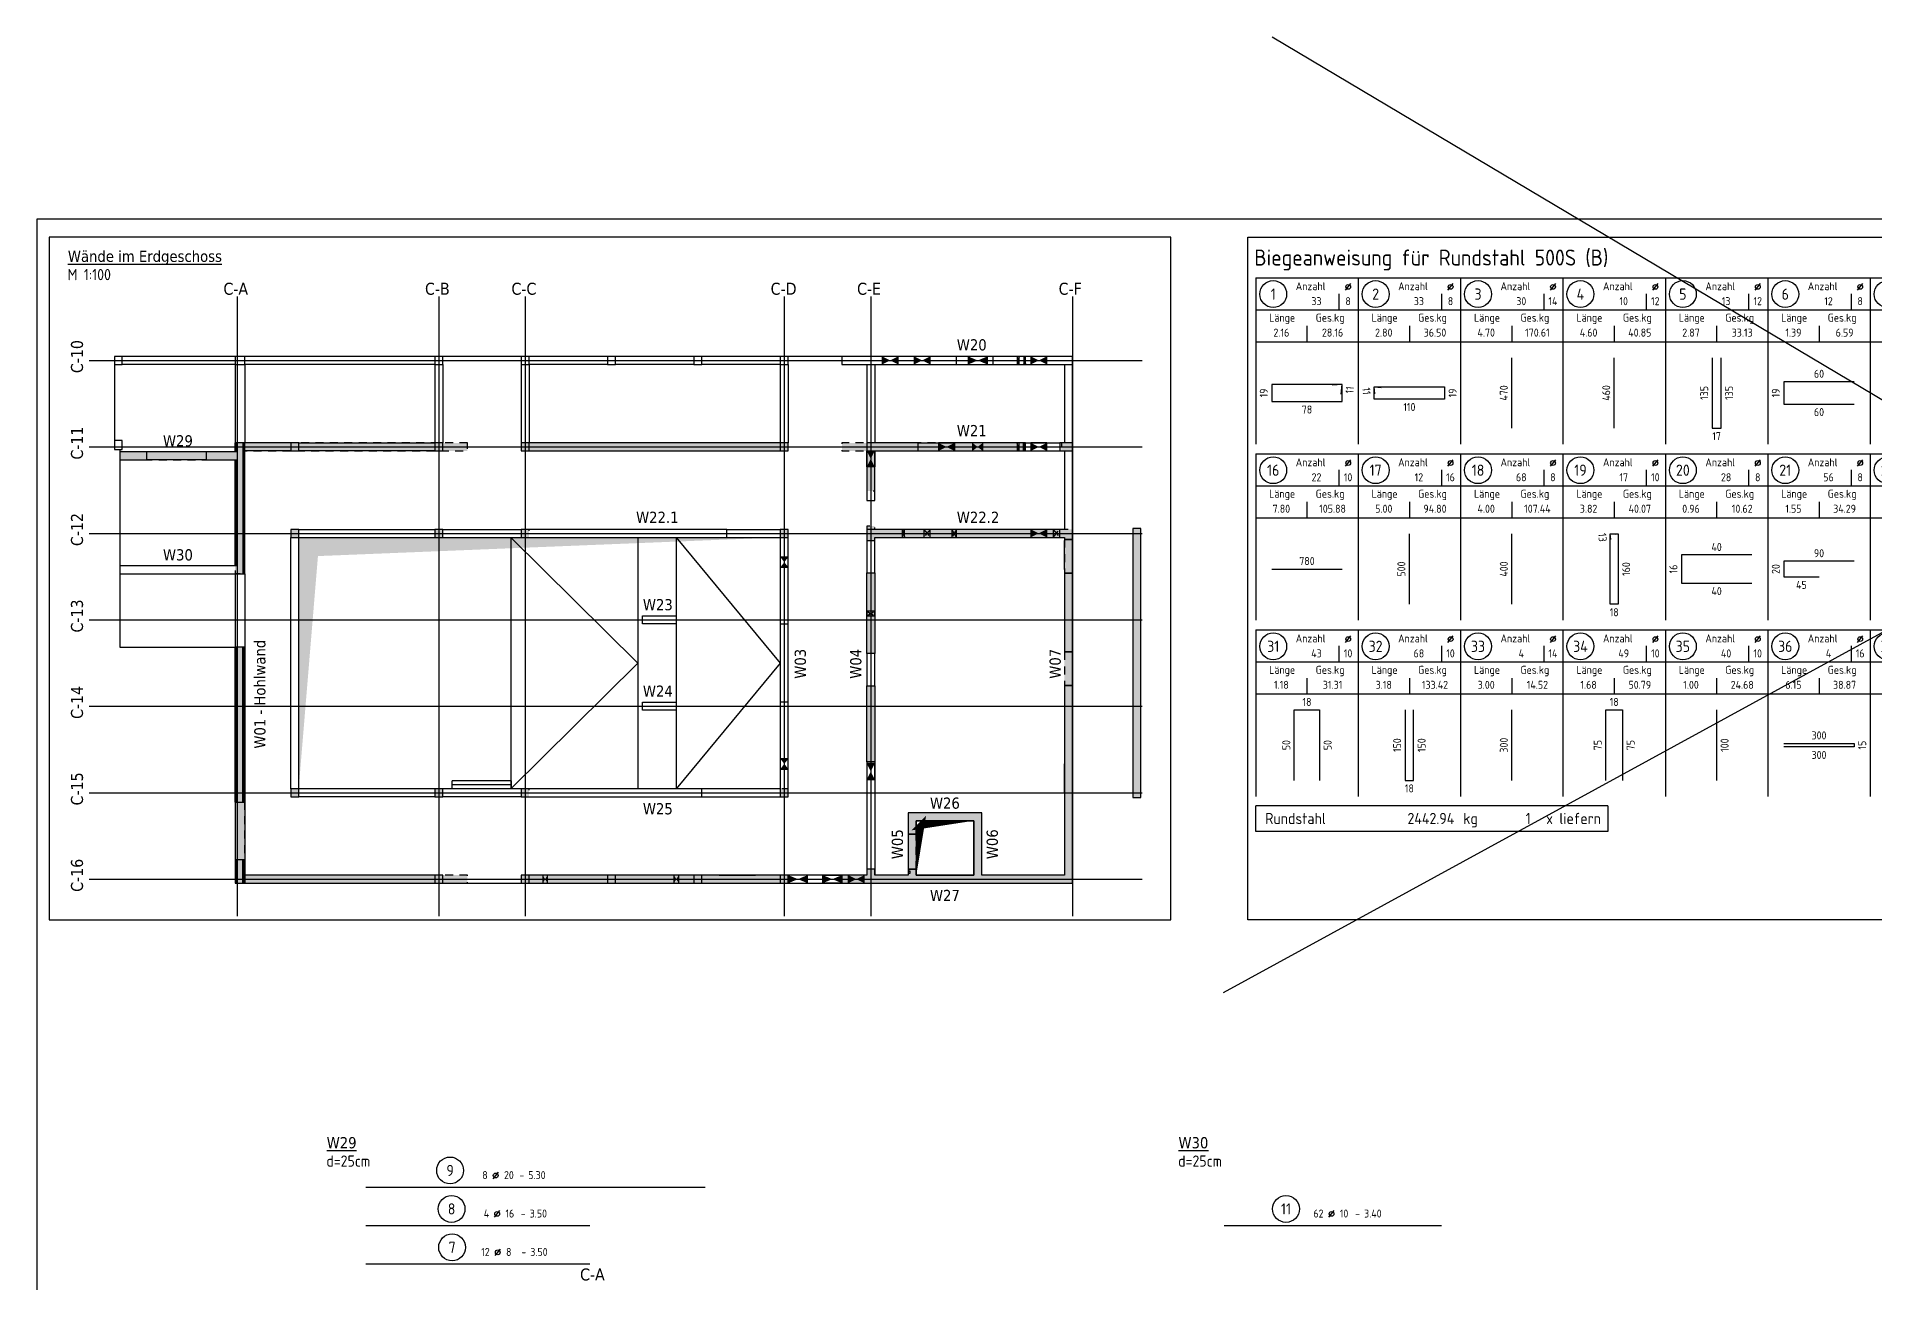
# Model space of a CAD drawing. Extents: x 399 to 532, y -4 to 185.
# Drawn here: x 415.63 to 444.34, y 47.01 to 66.45 of the extents above; entities that cross this region are included whole.
import ezdxf
from ezdxf.enums import TextEntityAlignment as Align

# ---------------------------------------------------------------- set-up
doc = ezdxf.new("R2010")
doc.units = 0
doc.header["$LTSCALE"] = 0.5
doc.header["$MEASUREMENT"] = 0
doc.linetypes.add('AUSGEZOGEN', pattern=[1000.01, 1000, 0.01])
doc.linetypes.add('HIDDEN', pattern=[0.375, 0.25, -0.125])
for name, color, linetype in [('0_H05', 11, 'CONTINUOUS'), ('0_H10', 13, 'CONTINUOUS'), ('ACHSEN', 7, 'CONTINUOUS'), ('BET-ANS', 7, 'CONTINUOUS'), ('BETON', 7, 'CONTINUOUS'), ('Brüstung', 7, 'CONTINUOUS'), ('Decke', 7, 'CONTINUOUS'), ('DRUEBER', 7, 'CONTINUOUS'), ('Fertigteil', 7, 'CONTINUOUS'), ('KB', 9, 'CONTINUOUS'), ('MASSE', 7, 'CONTINUOUS'), ('RND', 7, 'CONTINUOUS'), ('RND_BILD', 7, 'CONTINUOUS'), ('SCHATTEN', 253, 'CONTINUOUS'), ('SCHRAFF', 7, 'CONTINUOUS'), ('Sturz', 7, 'CONTINUOUS'), ('TEXT', 7, 'CONTINUOUS'), ('Treppe', 7, 'CONTINUOUS'), ('UZ', 7, 'CONTINUOUS'), ('WD', 7, 'CONTINUOUS')]:
    doc.layers.add(name, color=color, linetype=linetype)
doc.layers.add('ANSICHTSFENSTER', color=7, linetype='CONTINUOUS', plot=False)
doc.styles.add('HELV', font='tahoma.ttf')
doc.styles.add('TXT', font='isocp.shx')
pattern_1 = [(90, (6.963445, 31.381225), (-0.03125, 0), []), (180, (6.963445, 31.381225), (-3e-18, -0.03125), [])]
pattern_2 = [(90, (6.938445, 31.381225), (-0.03125, 0), []), (180, (6.938445, 31.381225), (-3e-18, -0.03125), [])]

# ---------------------------------------------------------------- blocks, each defined once
blk = doc.blocks.new('RND_AUSZ')
at = {"layer": 'RND', "color": 7, "linetype": 'Continuous'}
blk.add_line((1.341, 0.262), (1.509, 0.466), dxfattribs=at)
at = {"layer": 'RND', "color": 1, "linetype": 'Continuous'}
blk.add_circle((0, 0.52), 0.42, dxfattribs=at)
at = {"layer": 'RND', "color": 7, "linetype": 'Continuous'}
blk.add_circle((1.425, 0.364), 0.075, dxfattribs=at)
at = {"layer": 'RND', "color": 7, "linetype": 'Continuous', "style": 'TXT'}
blk.add_text('-', height=0.25, dxfattribs=at).set_placement((2.163, 0.25))
at = {"layer": 'RND', "color": 1, "linetype": 'Continuous', "style": 'TXT'}
blk.add_attdef('POS', text='', height=0.35, dxfattribs=at).set_placement((0, 0.52), align=Align.MIDDLE)
at = {"layer": 'RND', "color": 7, "linetype": 'Continuous', "style": 'TXT'}
for tag, p in [('WIEOFT', (-0.536, 0.25)), ('STK', (1.174, 0.25))]:
    blk.add_attdef(tag, text='', height=0.25, dxfattribs=at).set_placement(p, align=Align.RIGHT)
for tag, p in [('DS', (1.683, 0.25)), ('LANG', (2.441, 0.25)), ('TEXT', (3.669, 0.25))]:
    blk.add_attdef(tag, p, '', height=0.25, dxfattribs=at)
blk = doc.blocks.new('RND_LIS2')
at = {"layer": 'RND', "color": 3, "linetype": 'Continuous'}
for p, q in [((0, 0), (0, -5.2)), ((0, 0), (3.2, 0)), ((3.2, 0), (3.2, -2)), ((2.6, -0.503), (2.6, -1)), ((0, -1), (3.2, -1)), ((1.6, -1.503), (1.6, -2)), ((0, -2), (3.2, -2))]:
    blk.add_line(p, q, dxfattribs=at)
at = {"layer": 'RND', "color": 7, "linetype": 'Continuous'}
blk.add_line((2.805, -0.39), (2.973, -0.186), dxfattribs=at)
at = {"layer": 'RND', "color": 1, "linetype": 'Continuous'}
blk.add_circle((0.545, -0.513), 0.42, dxfattribs=at)
at = {"layer": 'RND', "color": 7, "linetype": 'Continuous'}
blk.add_circle((2.889, -0.288), 0.075, dxfattribs=at)
at = {"layer": 'RND', "color": 7, "linetype": 'Continuous', "style": 'TXT'}
for s, p in [('Anzahl', (1.249, -0.391)), ('Länge', (0.42, -1.373)), ('Ges.kg', (1.872, -1.373))]:
    blk.add_text(s, height=0.25, dxfattribs=at).set_placement(p)
at = {"layer": 'RND', "color": 1, "linetype": 'Continuous', "style": 'TXT'}
blk.add_attdef('POS1', text='', height=0.35, dxfattribs=at).set_placement((0.545, -0.513), align=Align.MIDDLE)
at = {"layer": 'RND', "color": 7, "linetype": 'Continuous', "style": 'TXT'}
for tag, p in [('STK1', (1.897, -0.859)), ('DS1', (2.885, -0.859)), ('LANG1', (0.8, -1.841)), ('GEW', (2.4, -1.841))]:
    blk.add_attdef(tag, text='', height=0.25, dxfattribs=at).set_placement(p, align=Align.CENTER)
blk = doc.blocks.new('RND_SUM')
at = {"layer": 'RND', "color": 5, "linetype": 'Continuous'}
for p, q in [((0, 0), (0, 0.8)), ((11, 0.8), (0, 0.8)), ((11, 0.8), (11, 0)), ((11, 0), (0, 0))]:
    blk.add_line(p, q, dxfattribs=at)
at = {"layer": 'RND', "color": 1, "linetype": 'Continuous', "style": 'TXT'}
for s, p in [('Rundstahl', (0.292, 0.235)), ('kg', (6.483, 0.235))]:
    blk.add_text(s, height=0.35, dxfattribs=at).set_placement(p)
blk.add_text('x liefern', height=0.35, dxfattribs=at).set_placement((10.784, 0.235), align=Align.RIGHT)
for tag, p in [('RND-S', (6.203, 0.235)), ('RND-Z', (8.59, 0.235))]:
    blk.add_attdef(tag, text='', height=0.35, dxfattribs=at).set_placement(p, align=Align.RIGHT)

msp = doc.modelspace()

# ---------------------------------------------------------------- hatches: boundary and pattern name
at = {"layer": '0_H05', "linetype": 'ByBlock'}
h = msp.add_hatch(color=256, dxfattribs=at)
h.paths.add_polyline_path([(431.809, 58.0772), (431.809, 58.6022), (431.684, 58.6022), (431.684, 58.0772)])
h.paths.add_polyline_path([(431.809, 56.3222), (431.809, 56.8472), (431.684, 56.8472), (431.684, 56.3222)])
h.paths.add_polyline_path([(429.2465, 53.4547), (429.3715, 53.4547), (429.3715, 54.0047), (429.2465, 54.0047)])
at = {"layer": '0_H10', "linetype": 'AUSGEZOGEN'}
h = msp.add_hatch(color=256, dxfattribs=at)
h.paths.add_polyline_path([(427.3715, 60.1122), (423.1965, 60.1122), (423.1965, 59.9872), (427.3715, 59.9872)])
h.paths.add_polyline_path([(431.809, 59.9872), (431.809, 60.1122), (431.639, 60.1122), (431.639, 59.9872)])
h.paths.add_polyline_path([(428.7215, 59.3622), (428.7215, 59.9872), (431.0715, 59.9872), (431.0715, 60.1122), (428.209, 60.1122), (428.209, 59.9872), (428.5965, 59.9872), (428.5965, 59.3622)])
h.paths.add_polyline_path([(431.684, 56.3222), (431.684, 53.3622), (430.3965, 53.3622), (430.3965, 54.3372), (429.2465, 54.3372), (429.2465, 54.0047), (429.3715, 54.0047), (429.3715, 54.2122), (430.2715, 54.2122), (430.2715, 53.3622), (429.3715, 53.3622), (429.3715, 53.4547), (429.2465, 53.4547), (429.2465, 53.3622), (428.7215, 53.3622), (428.7215, 53.4547), (428.5965, 53.4547), (428.5965, 53.3622), (428.209, 53.3622), (428.209, 53.2372), (431.809, 53.2372), (431.809, 56.3222)])
h.paths.add_polyline_path([(431.684, 58.0772), (431.684, 56.8472), (431.809, 56.8472), (431.809, 58.0772)])
h.paths.add_polyline_path([(431.809, 58.6022), (431.809, 58.7622), (428.7215, 58.7622), (428.7215, 58.8122), (428.5965, 58.8122), (428.5965, 58.5872), (428.7215, 58.5872), (428.7215, 58.6372), (431.684, 58.6372), (431.684, 58.6022)])
h.paths.add_polyline_path([(432.7565, 54.5747), (432.8815, 54.5747), (432.8815, 58.7747), (432.7565, 58.7747)])
h.paths.add_polyline_path([(428.7215, 56.8222), (428.5965, 56.8222), (428.5965, 58.0822), (428.7215, 58.0822)])
h.paths.add_polyline_path([(422.359, 60.1122), (418.729, 60.1122), (418.729, 59.9722), (416.929, 59.9722), (416.929, 59.8472), (418.729, 59.8472), (418.729, 58.0716), (418.879, 58.0716), (418.879, 59.9872), (422.359, 59.9872)])
h.paths.add_polyline_path([(422.359, 53.3622), (418.879, 53.3622), (418.879, 56.9247), (418.729, 56.9247), (418.729, 53.2372), (422.359, 53.2372)])
h.paths.add_polyline_path([(428.7215, 55.1297), (428.5965, 55.1297), (428.5965, 56.3172), (428.7215, 56.3172)], flags=17)
h.paths.add_polyline_path([(427.3715, 53.3622), (423.1965, 53.3622), (423.1965, 53.2372), (427.3715, 53.2372)])
h.paths.add_polyline_path([(419.5965, 58.6372), (419.7215, 58.6372), (419.7215, 58.7622), (419.5965, 58.7622)], flags=17)
h.paths.add_polyline_path([(421.8465, 58.6372), (421.9715, 58.6372), (421.9715, 58.7622), (421.8465, 58.7622)], flags=17)
h.paths.add_polyline_path([(427.2465, 58.6372), (427.3715, 58.6372), (427.3715, 58.7622), (427.2465, 58.7622)])
h.paths.add_polyline_path([(423.1965, 58.6372), (423.3215, 58.6372), (423.3215, 58.7622), (423.1965, 58.7622)])
h.paths.add_polyline_path([(419.5965, 54.5872), (419.7215, 54.5872), (419.7215, 54.7122), (419.5965, 54.7122)], flags=17)
h.paths.add_polyline_path([(421.8465, 54.5872), (421.9715, 54.5872), (421.9715, 54.7122), (421.8465, 54.7122)], flags=17)
h.paths.add_polyline_path([(427.2465, 54.5872), (427.3715, 54.5872), (427.3715, 54.7122), (427.2465, 54.7122)])
h.paths.add_polyline_path([(423.1965, 54.5872), (423.3215, 54.5872), (423.3215, 54.7122), (423.1965, 54.7122)])
at = {"layer": 'SCHRAFF', "linetype": 'AUSGEZOGEN'}
h = msp.add_hatch(dxfattribs=at)
h.set_pattern_fill('ANSI37', color=9, scale=0.25, angle=45, style=0, double=1)
h.set_pattern_definition([(90, (6.938445, 33.158725), (-0.03125, 0), []), (180, (6.938445, 33.158725), (-3e-18, -0.03125), [])])
h.paths.add_polyline_path([(418.759, 59.9722), (418.729, 59.9722), (418.729, 60.1122), (418.759, 60.1122)])
h = msp.add_hatch(dxfattribs=at)
h.set_pattern_fill('ANSI37', color=9, scale=0.25, angle=45, style=0, double=1)
h.set_pattern_definition(pattern_1)
h.paths.add_polyline_path([(418.849, 58.0697), (418.879, 58.0697), (418.879, 60.1122), (418.849, 60.1122)])
h = msp.add_hatch(dxfattribs=at)
h.set_pattern_fill('ANSI37', color=9, scale=0.25, angle=45, style=0, double=1)
h.set_pattern_definition(pattern_2)
h.paths.add_polyline_path([(418.759, 58.1947), (418.729, 58.1947), (418.729, 59.8472), (418.759, 59.8472)])
h = msp.add_hatch(dxfattribs=at)
h.set_pattern_fill('ANSI37', color=9, scale=0.25, angle=45, style=0, double=1)
h.set_pattern_definition([(90, (6.843445, 32.518725), (-0.03125, 0), []), (180, (6.843445, 32.518725), (-3e-18, -0.03125), [])])
h.paths.add_polyline_path([(418.729, 56.9247), (418.759, 56.9247), (418.759, 54.4997), (418.729, 54.4997)])
h = msp.add_hatch(dxfattribs=at)
h.set_pattern_fill('ANSI37', color=9, scale=0.25, angle=45, style=0, double=1)
h.set_pattern_definition([(90, (6.963445, 32.518725), (-0.03125, 0), []), (180, (6.963445, 32.518725), (-3e-18, -0.03125), [])])
h.paths.add_polyline_path([(418.849, 56.9247), (418.879, 56.9247), (418.879, 54.4997), (418.849, 54.4997)])
h = msp.add_hatch(dxfattribs=at)
h.set_pattern_fill('ANSI37', color=9, scale=0.25, angle=45, style=0, double=1)
h.set_pattern_definition(pattern_2)
h.paths.add_polyline_path([(418.759, 53.5997), (418.729, 53.5997), (418.729, 53.2372), (418.759, 53.2372)])
h = msp.add_hatch(dxfattribs=at)
h.set_pattern_fill('ANSI37', color=9, scale=0.25, angle=45, style=0, double=1)
h.set_pattern_definition(pattern_1)
h.paths.add_polyline_path([(418.849, 53.5997), (418.879, 53.5997), (418.879, 53.2372), (418.849, 53.2372)])

# ---------------------------------------------------------------- linework, layer by layer
at = {"layer": 'ACHSEN', "color": 140, "linetype": 'AUSGEZOGEN'}
for p, q in [((418.759, 62.397), (418.759, 52.7229)), ((421.909, 62.397), (421.909, 52.7229)), ((423.259, 62.397), (423.259, 52.7229)), ((427.309, 62.397), (427.309, 52.7229)), ((428.659, 62.397), (428.659, 52.7229)), ((431.809, 62.397), (431.809, 52.7229)), ((416.4473, 61.3997), (432.9016, 61.3997)), ((416.4473, 60.0497), (432.9016, 60.0497)), ((416.4473, 58.6997), (432.9016, 58.6997)), ((416.4473, 57.3497), (432.9016, 57.3497)), ((416.4473, 55.9997), (432.9016, 55.9997)), ((416.4473, 54.6497), (432.9016, 54.6497)), ((416.4473, 53.2997), (432.9016, 53.2997))]:
    msp.add_line(p, q, dxfattribs=at)
at = {"layer": 'ANSICHTSFENSTER', "color": 2, "linetype": 'AUSGEZOGEN'}
msp.add_lwpolyline([(415.629, 22.0535), (484.7996, 22.0535), (484.7996, 63.6035), (415.629, 63.6035)], close=True, dxfattribs=at)
at = {"layer": 'BET-ANS'}
for p, q in [((423.0365, 58.6372), (423.0365, 54.7122)), ((425.0189, 58.6372), (425.0189, 54.7122)), ((425.6189, 58.6372), (425.6189, 54.7122))]:
    msp.add_line(p, q, dxfattribs=at)
at = {"layer": 'BETON', "color": 7, "linetype": 'AUSGEZOGEN'}
for p, q in [((418.729, 61.3372), (416.964, 61.3372)), ((422.1215, 54.7122), (422.1215, 54.8372)), ((423.0465, 54.7122), (423.0465, 54.8372))]:
    msp.add_line(p, q, dxfattribs=at)
at = {"layer": 'BETON', "color": 6, "linetype": 'ByBlock', "flags": 128}
for points in [[(416.844, 61.3372), (416.964, 61.3372), (416.964, 61.4622), (416.844, 61.4622)], [(418.729, 61.3372), (418.879, 61.3372), (418.879, 61.4622), (418.729, 61.4622)], [(421.8465, 61.3372), (421.9715, 61.3372), (421.9715, 61.4622), (421.8465, 61.4622)], [(423.1965, 61.3372), (423.3215, 61.3372), (423.3215, 61.4622), (423.1965, 61.4622)], [(424.5465, 61.3372), (424.6715, 61.3372), (424.6715, 61.4622), (424.5465, 61.4622)], [(425.8965, 61.3372), (426.0215, 61.3372), (426.0215, 61.4622), (425.8965, 61.4622)], [(427.2465, 61.3372), (427.3715, 61.3372), (427.3715, 61.4622), (427.2465, 61.4622)], [(428.209, 61.3372), (430.0015, 61.3372), (430.0015, 61.4622), (428.209, 61.4622)], [(430.569, 61.3372), (431.809, 61.3372), (431.809, 61.4622), (430.569, 61.4622)], [(416.844, 60.0072), (416.964, 60.0072), (416.964, 60.1522), (416.844, 60.1522)], [(416.929, 58.0697), (418.879, 58.0697), (418.879, 60.1122), (418.729, 60.1122), (418.729, 59.9722), (418.274, 59.9722), (418.274, 59.8472), (418.729, 59.8472), (418.729, 58.1947), (416.929, 58.1947)], [(419.5965, 59.9872), (419.7215, 59.9872), (419.7215, 60.1122), (419.5965, 60.1122)], [(421.8465, 59.9872), (421.9715, 59.9872), (421.9715, 60.1122), (421.8465, 60.1122)], [(423.1965, 59.9872), (423.3215, 59.9872), (423.3215, 60.1122), (423.1965, 60.1122)], [(427.2465, 59.9872), (427.3715, 59.9872), (427.3715, 60.1122), (427.2465, 60.1122)], [(428.7215, 59.2122), (428.7215, 59.9872), (429.4015, 59.9872), (429.4015, 60.1122), (428.5965, 60.1122), (428.5965, 59.2122)], [(431.809, 58.6022), (431.809, 60.1122), (431.614, 60.1122), (431.614, 59.9872), (431.684, 59.9872), (431.684, 58.7622), (428.5965, 58.7622), (428.5965, 58.5872), (428.7215, 58.5872), (428.7215, 58.6372), (431.684, 58.6372), (431.684, 58.6022)], [(431.0465, 60.1122), (429.969, 60.1122), (429.969, 59.9872), (431.0465, 59.9872)], [(416.929, 59.8472), (417.3465, 59.8472), (417.3465, 59.9722), (416.929, 59.9722)], [(419.5965, 58.6372), (419.7215, 58.6372), (419.7215, 58.7622), (419.5965, 58.7622)], [(421.8465, 58.6372), (421.9715, 58.6372), (421.9715, 58.7622), (421.8465, 58.7622)], [(423.1965, 58.6372), (426.409, 58.6372), (426.409, 58.7622), (423.1965, 58.7622)], [(427.2465, 57.2872), (427.3715, 57.2872), (427.3715, 58.7622), (427.2465, 58.7622)], [(432.7565, 54.5747), (432.8815, 54.5747), (432.8815, 58.7747), (432.7565, 58.7747)], [(431.809, 56.8472), (431.809, 58.0772), (431.684, 58.0772), (431.684, 56.8472)], [(425.0939, 57.4122), (425.619, 57.4122), (425.619, 57.2872), (425.0939, 57.2872)], [(418.729, 54.4997), (418.879, 54.4997), (418.879, 56.9247), (418.729, 56.9247)], [(431.684, 56.3222), (431.684, 53.3622), (430.3965, 53.3622), (430.3965, 54.3372), (429.2465, 54.3372), (429.2465, 54.0047), (429.3715, 54.0047), (429.3715, 54.2122), (430.2715, 54.2122), (430.2715, 53.3622), (429.3715, 53.3622), (429.3715, 53.4547), (429.2465, 53.4547), (429.2465, 53.3622), (428.7215, 53.3622), (428.7215, 53.4547), (428.5965, 53.4547), (428.5965, 53.3622), (428.209, 53.3622), (428.209, 53.2372), (431.809, 53.2372), (431.809, 56.3222)], [(425.0939, 56.0622), (425.619, 56.0622), (425.619, 55.9372), (425.0939, 55.9372)], [(427.2465, 54.5872), (427.3715, 54.5872), (427.3715, 56.0622), (427.2465, 56.0622)], [(419.5965, 54.5872), (419.7215, 54.5872), (419.7215, 54.7122), (419.5965, 54.7122)], [(421.8465, 54.5872), (421.9715, 54.5872), (421.9715, 54.7122), (421.8465, 54.7122)], [(423.1965, 54.5872), (426.0215, 54.5872), (426.0215, 54.7122), (423.1965, 54.7122)], [(418.729, 53.2372), (418.879, 53.2372), (418.879, 53.5997), (418.729, 53.5997)], [(421.8465, 53.2372), (421.9715, 53.2372), (421.9715, 53.3622), (421.8465, 53.3622)], [(423.1965, 53.2372), (423.3215, 53.2372), (423.3215, 53.3622), (423.1965, 53.3622)], [(424.5465, 53.2372), (424.6715, 53.2372), (424.6715, 53.3622), (424.5465, 53.3622)], [(425.8965, 53.2372), (426.0215, 53.2372), (426.0215, 53.3622), (425.8965, 53.3622)], [(427.2465, 53.2372), (427.3715, 53.2372), (427.3715, 53.3622), (427.2465, 53.3622)]]:
    msp.add_lwpolyline(points, close=True, dxfattribs=at)
at = {"layer": 'BETON', "color": 6, "linetype": 'ByBlock'}
for points in [[(428.7215, 56.8222), (428.5965, 56.8222), (428.5965, 58.0822), (428.7215, 58.0822)], [(428.7215, 55.1297), (428.5965, 55.1297), (428.5965, 56.3172), (428.7215, 56.3172)]]:
    msp.add_lwpolyline(points, close=True, dxfattribs=at)
at = {"layer": 'Brüstung', "color": 9, "linetype": 'HIDDEN'}
for points in [[(431.809, 58.0772), (431.809, 58.6022), (431.684, 58.6022), (431.684, 58.0772)], [(431.809, 56.3222), (431.809, 56.8472), (431.684, 56.8472), (431.684, 56.3222)], [(429.2465, 53.4547), (429.3715, 53.4547), (429.3715, 54.0047), (429.2465, 54.0047)]]:
    msp.add_lwpolyline(points, close=True, dxfattribs=at)
at = {"layer": 'Decke', "linetype": 'Continuous'}
msp.add_lwpolyline([(418.729, 53.2372), (431.809, 53.2372), (431.809, 61.4622), (418.729, 61.4622), (416.844, 61.4622), (416.844, 60.0072), (416.929, 60.0072), (416.929, 56.9247), (418.729, 56.9247), (418.729, 53.5997)], close=True, dxfattribs=at)
at = {"layer": 'Decke', "color": 7, "linetype": 'AUSGEZOGEN'}
for points in [[(419.7215, 58.6372), (427.2465, 58.6372), (427.2465, 54.7122), (419.7215, 54.7122)], [(429.3715, 53.3622), (430.2715, 53.3622), (430.2715, 54.2122), (429.3715, 54.2122)]]:
    msp.add_lwpolyline(points, close=True, dxfattribs=at)
at = {"layer": 'DRUEBER', "color": 7, "linetype": 'HIDDEN', "flags": 128}
for points in [[(422.359, 60.1122), (418.729, 60.1122), (418.729, 59.9722), (416.929, 59.9722), (416.929, 59.8472), (418.729, 59.8472), (418.729, 58.0716), (418.879, 58.0716), (418.879, 59.9872), (422.359, 59.9872)], [(427.3715, 60.1122), (423.1965, 60.1122), (423.1965, 59.9872), (427.3715, 59.9872)], [(428.7215, 59.3622), (428.7215, 59.9872), (431.0715, 59.9872), (431.0715, 60.1122), (428.209, 60.1122), (428.209, 59.9872), (428.5965, 59.9872), (428.5965, 59.3622)], [(431.809, 59.9872), (431.809, 60.1122), (431.639, 60.1122), (431.639, 59.9872)], [(419.5965, 58.6372), (419.7215, 58.6372), (419.7215, 58.7622), (419.5965, 58.7622)], [(421.8465, 58.6372), (421.9715, 58.6372), (421.9715, 58.7622), (421.8465, 58.7622)], [(423.1965, 58.6372), (423.3215, 58.6372), (423.3215, 58.7622), (423.1965, 58.7622)], [(427.2465, 58.6372), (427.3715, 58.6372), (427.3715, 58.7622), (427.2465, 58.7622)], [(431.809, 58.6022), (431.809, 58.7622), (428.7215, 58.7622), (428.7215, 58.8122), (428.5965, 58.8122), (428.5965, 58.5872), (428.7215, 58.5872), (428.7215, 58.6372), (431.684, 58.6372), (431.684, 58.6022)], [(432.7565, 54.5747), (432.8815, 54.5747), (432.8815, 58.7747), (432.7565, 58.7747)], [(431.684, 58.0772), (431.684, 56.8472), (431.809, 56.8472), (431.809, 58.0772)], [(422.359, 53.3622), (418.879, 53.3622), (418.879, 56.9247), (418.729, 56.9247), (418.729, 53.2372), (422.359, 53.2372)], [(431.684, 56.3222), (431.684, 53.3622), (430.3965, 53.3622), (430.3965, 54.3372), (429.2465, 54.3372), (429.2465, 54.0047), (429.3715, 54.0047), (429.3715, 54.2122), (430.2715, 54.2122), (430.2715, 53.3622), (429.3715, 53.3622), (429.3715, 53.4547), (429.2465, 53.4547), (429.2465, 53.3622), (428.7215, 53.3622), (428.7215, 53.4547), (428.5965, 53.4547), (428.5965, 53.3622), (428.209, 53.3622), (428.209, 53.2372), (431.809, 53.2372), (431.809, 56.3222)], [(419.5965, 54.5872), (419.7215, 54.5872), (419.7215, 54.7122), (419.5965, 54.7122)], [(421.8465, 54.5872), (421.9715, 54.5872), (421.9715, 54.7122), (421.8465, 54.7122)], [(423.1965, 54.5872), (423.3215, 54.5872), (423.3215, 54.7122), (423.1965, 54.7122)], [(427.2465, 54.5872), (427.3715, 54.5872), (427.3715, 54.7122), (427.2465, 54.7122)], [(427.3715, 53.3622), (423.1965, 53.3622), (423.1965, 53.2372), (427.3715, 53.2372)]]:
    msp.add_lwpolyline(points, close=True, dxfattribs=at)
at = {"layer": 'DRUEBER', "color": 7, "linetype": 'HIDDEN'}
for points in [[(428.7215, 56.8222), (428.5965, 56.8222), (428.5965, 58.0822), (428.7215, 58.0822)], [(428.7215, 55.1297), (428.5965, 55.1297), (428.5965, 56.3172), (428.7215, 56.3172)]]:
    msp.add_lwpolyline(points, close=True, dxfattribs=at)
at = {"layer": 'Fertigteil', "color": 7, "linetype": 'AUSGEZOGEN'}
for points in [[(418.759, 59.9722), (418.729, 59.9722), (418.729, 60.1122), (418.759, 60.1122)], [(418.849, 58.0697), (418.879, 58.0697), (418.879, 60.1122), (418.849, 60.1122)], [(418.759, 58.1947), (418.729, 58.1947), (418.729, 59.8472), (418.759, 59.8472)], [(418.729, 56.9247), (418.759, 56.9247), (418.759, 54.4997), (418.729, 54.4997)], [(418.849, 56.9247), (418.879, 56.9247), (418.879, 54.4997), (418.849, 54.4997)], [(418.759, 53.5997), (418.729, 53.5997), (418.729, 53.2372), (418.759, 53.2372)], [(418.849, 53.5997), (418.879, 53.5997), (418.879, 53.2372), (418.849, 53.2372)]]:
    msp.add_lwpolyline(points, close=True, dxfattribs=at)
at = {"layer": 'KB', "color": 9, "linetype": 'HIDDEN'}
for p, q in [((430.9789, 61.3372), (430.9489, 61.4622)), ((430.9789, 61.4622), (430.9489, 61.3372)), ((431.049, 61.3372), (431.079, 61.4622)), ((431.049, 61.4622), (431.079, 61.3372)), ((430.9764, 59.9872), (430.9464, 60.1122)), ((430.9764, 60.1122), (430.9464, 59.9872)), ((431.0465, 59.9872), (431.0765, 60.1122)), ((431.0465, 60.1122), (431.0765, 59.9872)), ((429.1487, 58.6372), (429.1887, 58.7622)), ((429.1487, 58.7622), (429.1887, 58.6372)), ((429.5862, 58.7622), (429.4862, 58.6372)), ((429.4862, 58.7622), (429.5862, 58.6372)), ((429.9989, 58.6372), (429.9239, 58.7622)), ((429.9989, 58.7622), (429.9239, 58.6372)), ((431.5115, 58.6372), (431.6115, 58.7622)), ((431.5115, 58.7622), (431.6115, 58.6372)), ((428.5965, 57.4111), (428.7215, 57.4861)), ((428.5965, 57.4861), (428.7215, 57.4111))]:
    msp.add_line(p, q, dxfattribs=at)
for points in [[(430.9489, 61.3372), (430.9789, 61.3372), (430.9789, 61.4622), (430.9489, 61.4622)], [(431.049, 61.3372), (431.079, 61.3372), (431.079, 61.4622), (431.049, 61.4622)], [(430.9464, 59.9872), (430.9764, 59.9872), (430.9764, 60.1122), (430.9464, 60.1122)], [(431.0465, 59.9872), (431.0765, 59.9872), (431.0765, 60.1122), (431.0465, 60.1122)], [(429.1487, 58.6372), (429.1887, 58.6372), (429.1887, 58.7622), (429.1487, 58.7622)], [(429.4862, 58.6372), (429.5862, 58.6372), (429.5862, 58.7622), (429.4862, 58.7622)], [(429.9239, 58.6372), (429.9989, 58.6372), (429.9989, 58.7622), (429.9239, 58.7622)], [(431.5115, 58.6372), (431.6115, 58.6372), (431.6115, 58.7622), (431.5115, 58.7622)], [(428.5965, 57.4111), (428.7215, 57.4111), (428.7215, 57.4861), (428.5965, 57.4861)]]:
    msp.add_lwpolyline(points, close=True, dxfattribs=at)
at = {"layer": 'MASSE', "color": 7, "linetype": 'AUSGEZOGEN'}
msp.add_lwpolyline([(415.8233, 52.6625), (433.3455, 52.6625), (433.3455, 63.3254), (415.8233, 63.3254)], close=True, dxfattribs=at)
at = {"layer": 'RND', "color": 1, "linetype": 'AUSGEZOGEN'}
for p, q in [((434.9313, 66.4542), (459.927, 51.5897)), ((434.1685, 51.5311), (458.0494, 64.5778))]:
    msp.add_line(p, q, dxfattribs=at)
for points in [[(420.7711, 48.4904), (426.0711, 48.4904)], [(420.7711, 47.8904), (424.2711, 47.8904)], [(434.1792, 47.8904), (437.5792, 47.8904)], [(420.7711, 47.2904), (424.2711, 47.2904)]]:
    msp.add_lwpolyline(points, dxfattribs=at)
at = {"layer": 'RND_BILD', "color": 7, "linetype": 'AUSGEZOGEN'}
msp.add_lwpolyline([(458.7651, 52.6625), (434.5528, 52.6625), (434.5528, 63.3254), (458.7651, 63.3254)], close=True, dxfattribs=at)
at = {"layer": 'RND_BILD', "color": 1, "linetype": 'AUSGEZOGEN'}
for points in [[(438.6749, 60.3423), (438.6749, 61.4423)], [(440.2749, 60.3423), (440.2749, 61.4423)], [(441.8057, 61.4423), (441.8057, 60.3423), (441.9442, 60.3423), (441.9442, 61.4423)], [(436.0114, 60.8718), (436.0249, 61.0263), (434.9249, 61.0263), (434.9249, 60.7584), (436.0249, 60.7584), (436.0249, 61.0263), (435.8704, 61.0128)], [(436.5345, 60.8778), (436.5249, 60.9873), (437.6249, 60.9873), (437.6249, 60.7973), (436.5249, 60.7973), (436.5249, 60.9873), (436.6345, 60.9778)], [(444.0249, 61.0665), (442.9249, 61.0665), (442.9249, 60.7182), (444.0249, 60.7182)], [(437.0749, 57.5923), (437.0749, 58.6923)], [(438.6749, 57.5923), (438.6749, 58.6923)], [(440.2209, 58.6033), (440.2131, 58.6923), (440.3368, 58.6923), (440.3368, 57.5923), (440.2131, 57.5923), (440.2131, 58.6923), (440.3021, 58.6846)], [(442.4249, 58.3623), (441.3249, 58.3623), (441.3249, 57.9223), (442.4249, 57.9223)], [(434.9249, 58.1423), (436.0249, 58.1423)], [(444.0249, 58.2646), (442.9249, 58.2646), (442.9249, 58.0201), (443.4749, 58.0201)], [(435.2769, 54.8423), (435.2769, 55.9423), (435.6729, 55.9423), (435.6729, 54.8423)], [(437.0089, 55.9423), (437.0089, 54.8423), (437.1409, 54.8423), (437.1409, 55.9423)], [(438.6749, 54.8423), (438.6749, 55.9423)], [(440.1429, 54.8423), (440.1429, 55.9423), (440.4069, 55.9423), (440.4069, 54.8423)], [(441.8749, 55.9423), (441.8749, 54.8423)], [(442.9249, 55.4198), (444.0249, 55.4198), (444.0249, 55.3648), (442.9249, 55.3648)]]:
    msp.add_lwpolyline(points, dxfattribs=at)
at = {"layer": 'SCHATTEN', "color": 15, "linetype": 'AUSGEZOGEN'}
msp.add_lwpolyline([(429.3715, 53.3622, 0, 0.1386, 0), (429.4405, 54.2066, 0, 0, 0), (429.3767, 54.1437, 0.1375, 0, 0), (430.2715, 54.2122, 0, 0, 0)], format="xyseb", dxfattribs=at)
msp.add_solid([(419.7215, 54.7125), (419.7215, 58.6372), (420.0225, 58.3448), (427.2465, 58.6372)], dxfattribs=at)
at = {"layer": 'Sturz', "linetype": 'Continuous'}
for p, q in [((430.0015, 61.3372), (430.569, 61.3372)), ((429.404, 60.1122), (429.9715, 60.1122)), ((431.0465, 60.1122), (431.614, 60.1122)), ((418.274, 59.9722), (417.3465, 59.9722)), ((418.274, 59.8472), (417.3465, 59.8472)), ((429.404, 59.9872), (429.9715, 59.9872)), ((431.0465, 59.9872), (431.614, 59.9872)), ((426.409, 58.7622), (427.2465, 58.7622)), ((428.5965, 58.5872), (428.5965, 58.0822)), ((428.7215, 58.0822), (428.7215, 58.5872)), ((431.684, 58.1372), (431.684, 58.5872)), ((418.729, 58.0697), (418.729, 56.9247)), ((418.879, 58.0697), (418.879, 56.9247)), ((428.5965, 56.8222), (428.5965, 56.3172)), ((428.7215, 56.3172), (428.7215, 56.8222)), ((431.684, 54.6497), (431.684, 55.0997)), ((425.959, 54.5872), (427.2465, 54.5872)), ((418.879, 54.4997), (418.879, 53.3622)), ((429.2465, 54.0047), (429.2465, 53.4547))]:
    msp.add_line(p, q, dxfattribs=at)
at = {"layer": 'Treppe', "color": 9, "linetype": 'AUSGEZOGEN'}
for p, q in [((423.0365, 58.6372), (425.0184, 56.6747)), ((425.6176, 58.6374), (427.2465, 56.6747)), ((425.0184, 56.6747), (423.0365, 54.7122)), ((427.2465, 56.6747), (425.6176, 54.7124))]:
    msp.add_line(p, q, dxfattribs=at)
at = {"layer": 'UZ', "color": 7, "linetype": 'AUSGEZOGEN'}
for p, q in [((418.729, 61.3372), (418.729, 60.1122)), ((421.8465, 61.3372), (418.879, 61.3372)), ((418.879, 61.3372), (418.879, 60.1122)), ((421.8465, 61.3372), (421.8465, 60.1122)), ((421.9715, 61.3372), (421.9715, 60.1122)), ((423.1965, 61.3372), (423.1965, 60.1122)), ((424.5465, 61.3372), (423.3215, 61.3372)), ((423.3215, 61.3372), (423.3215, 60.1122)), ((425.8965, 61.3372), (424.6715, 61.3372)), ((427.2465, 61.3372), (426.0215, 61.3372)), ((427.2465, 61.3372), (427.2465, 60.1122)), ((427.3715, 61.3372), (427.3715, 60.1122)), ((428.5965, 61.3372), (428.5965, 60.1122)), ((428.7215, 61.3372), (428.7215, 60.1122)), ((431.684, 61.3372), (431.684, 60.1122)), ((419.5965, 60.1122), (418.879, 60.1122)), ((419.7215, 60.1122), (421.8465, 60.1122)), ((427.2465, 60.1122), (423.3215, 60.1122)), ((419.5965, 59.9872), (418.879, 59.9872)), ((421.8465, 59.9872), (419.7215, 59.9872)), ((423.3215, 59.9872), (427.2465, 59.9872)), ((419.5965, 54.7122), (419.5965, 58.6372)), ((419.7215, 58.7622), (421.8465, 58.7622)), ((421.9715, 58.7622), (423.1965, 58.7622)), ((427.3715, 56.0622), (427.3715, 57.2872)), ((428.5965, 55.1297), (428.5965, 53.3622)), ((428.7215, 55.1297), (428.7215, 53.3622)), ((423.0465, 54.8372), (422.1215, 54.8372)), ((421.8465, 54.5872), (419.7215, 54.5872)), ((423.1965, 54.5872), (421.9715, 54.5872)), ((423.0465, 54.7747), (422.1215, 54.7747)), ((421.8465, 53.3622), (418.879, 53.3622)), ((424.5465, 53.3622), (423.3215, 53.3622)), ((425.8965, 53.3622), (424.6715, 53.3622)), ((427.2465, 53.3622), (426.0215, 53.3622)), ((426.2915, 53.3622), (426.859, 53.3622)), ((428.209, 53.3622), (427.3715, 53.3622))]:
    msp.add_line(p, q, dxfattribs=at)
at = {"layer": 'WD', "color": 7, "linetype": 'Continuous'}
for points in [[(428.8385, 61.3372), (429.0885, 61.3372), (429.0885, 61.4622), (428.8385, 61.4622)], [(429.3387, 61.3372), (429.5887, 61.3372), (429.5887, 61.4622), (429.3387, 61.4622)], [(430.1814, 61.3372), (430.4814, 61.3372), (430.4814, 61.4622), (430.1814, 61.4622)], [(431.159, 61.3372), (431.409, 61.3372), (431.409, 61.4622), (431.159, 61.4622)], [(429.719, 59.9872), (429.969, 59.9872), (429.969, 60.1122), (429.719, 60.1122)], [(430.249, 59.9872), (430.409, 59.9872), (430.409, 60.1122), (430.249, 60.1122)], [(431.159, 59.9872), (431.409, 59.9872), (431.409, 60.1122), (431.159, 60.1122)], [(428.5965, 59.9872), (428.7215, 59.9872), (428.7215, 59.7372), (428.5965, 59.7372)], [(431.159, 58.6372), (431.409, 58.6372), (431.409, 58.7622), (431.159, 58.7622)], [(427.3715, 58.1697), (427.3715, 58.3297), (427.2465, 58.3297), (427.2465, 58.1697)], [(427.3715, 55.0197), (427.3715, 55.1797), (427.2465, 55.1797), (427.2465, 55.0197)], [(428.5965, 54.8547), (428.7215, 54.8547), (428.7215, 55.1047), (428.5965, 55.1047)], [(429.2465, 53.3922), (429.2765, 53.3922), (429.2765, 53.4222), (429.2465, 53.4222)], [(423.534, 53.2372), (423.609, 53.2372), (423.609, 53.3622), (423.534, 53.3622)], [(425.584, 53.2372), (425.659, 53.2372), (425.659, 53.3622), (425.584, 53.3622)], [(427.3715, 53.2372), (427.6714, 53.2372), (427.6714, 53.3622), (427.3715, 53.3622)], [(428.209, 53.2372), (427.9092, 53.2372), (427.9092, 53.3622), (428.209, 53.3622)], [(428.309, 53.2372), (428.559, 53.2372), (428.559, 53.3622), (428.309, 53.3622)]]:
    msp.add_lwpolyline(points, close=True, dxfattribs=at)
at = {"layer": 'WD', "color": 1, "linetype": 'ByBlock'}
for points in [[(428.8385, 61.3372), (428.8385, 61.4622), (429.0885, 61.4622), (429.0885, 61.3372)], [(429.3387, 61.3372), (429.3387, 61.4622), (429.5887, 61.4622), (429.5887, 61.3372)], [(430.1814, 61.3372), (430.1814, 61.4622), (430.4814, 61.4622), (430.4814, 61.3372)], [(431.159, 61.3372), (431.159, 61.4622), (431.409, 61.4622), (431.409, 61.3372)], [(429.719, 59.9872), (429.719, 60.1122), (429.969, 60.1122), (429.969, 59.9872)], [(430.249, 59.9872), (430.249, 60.1122), (430.409, 60.1122), (430.409, 59.9872)], [(431.159, 59.9872), (431.159, 60.1122), (431.409, 60.1122), (431.409, 59.9872)], [(428.5965, 59.9872), (428.7215, 59.9872), (428.7215, 59.7372), (428.5965, 59.7372)], [(431.159, 58.6372), (431.159, 58.7622), (431.409, 58.7622), (431.409, 58.6372)], [(427.3715, 58.1697), (427.2465, 58.1697), (427.2465, 58.3297), (427.3715, 58.3297)], [(427.3715, 55.0197), (427.2465, 55.0197), (427.2465, 55.1797), (427.3715, 55.1797)], [(428.5965, 55.1047), (428.7215, 55.1047), (428.7215, 54.8547), (428.5965, 54.8547)], [(429.2465, 53.4222), (429.2765, 53.3922), (429.2765, 53.4222)], [(423.534, 53.2372), (423.534, 53.3622), (423.609, 53.3622), (423.609, 53.2372)], [(425.584, 53.2372), (425.584, 53.3622), (425.659, 53.3622), (425.659, 53.2372)], [(427.3715, 53.2372), (427.3715, 53.3622), (427.6714, 53.3622), (427.6714, 53.2372)], [(427.9092, 53.2372), (427.9092, 53.3622), (428.209, 53.3622), (428.209, 53.2372)], [(428.309, 53.2372), (428.309, 53.3622), (428.559, 53.3622), (428.559, 53.2372)]]:
    msp.add_solid(points, dxfattribs=at)

# ---------------------------------------------------------------- block references
at = {"layer": 'RND', "color": 1, "linetype": 'AUSGEZOGEN', "xscale": 0.5, "yscale": 0.5, "zscale": 0.5}
for p, values in [((422.0874, 48.4904), {'POS': '9', 'STK': '8', 'DS': '20', 'LANG': '5.30'}), ((435.1467, 47.8904), {'POS': '11', 'STK': '62', 'DS': '10', 'LANG': '3.40'})]:
    msp.add_blockref('RND_AUSZ', p, dxfattribs=at).add_auto_attribs(values)
at = {"layer": 'RND', "color": 7, "linetype": 'AUSGEZOGEN', "xscale": 0.5, "yscale": 0.5, "zscale": 0.5}
for p, values in [((422.1099, 47.8904), {'POS': '8', 'STK': '4', 'DS': '16', 'LANG': '3.50'}), ((422.1192, 47.2904), {'POS': '7', 'STK': '12', 'DS': '8', 'LANG': '3.50'})]:
    msp.add_blockref('RND_AUSZ', p, dxfattribs=at).add_auto_attribs(values)
at = {"layer": 'RND_BILD', "color": 6, "linetype": 'AUSGEZOGEN', "xscale": 0.5, "yscale": 0.5, "zscale": 0.5}
for p, values in [((434.6749, 62.6923), {'POS1': '1', 'STK1': '33', 'DS1': '8', 'LANG1': '2.16', 'GEW': '28.16'}), ((442.6749, 59.9423), {'POS1': '21', 'STK1': '56', 'DS1': '8', 'LANG1': '1.55', 'GEW': '34.29'})]:
    msp.add_blockref('RND_LIS2', p, dxfattribs=at).add_auto_attribs(values)
at = {"layer": 'RND_BILD', "color": 7, "linetype": 'AUSGEZOGEN', "xscale": 0.5, "yscale": 0.5, "zscale": 0.5}
for name, p, values in [('RND_LIS2', (436.2749, 62.6923), {'POS1': '2', 'STK1': '33', 'DS1': '8', 'LANG1': '2.80', 'GEW': '36.50'}), ('RND_LIS2', (437.8749, 62.6923), {'POS1': '3', 'STK1': '30', 'DS1': '14', 'LANG1': '4.70', 'GEW': '170.61'}), ('RND_LIS2', (439.4749, 62.6923), {'POS1': '4', 'STK1': '10', 'DS1': '12', 'LANG1': '4.60', 'GEW': '40.85'}), ('RND_LIS2', (441.0749, 62.6923), {'POS1': '5', 'STK1': '13', 'DS1': '12', 'LANG1': '2.87', 'GEW': '33.13'}), ('RND_LIS2', (442.6749, 62.6923), {'POS1': '6', 'STK1': '12', 'DS1': '8', 'LANG1': '1.39', 'GEW': '6.59'}), ('RND_LIS2', (444.2749, 62.6923), {'POS1': '7', 'STK1': '12', 'DS1': '8', 'LANG1': '3.50', 'GEW': '16.59'}), ('RND_LIS2', (434.6749, 59.9423), {'POS1': '16', 'STK1': '22', 'DS1': '10', 'LANG1': '7.80', 'GEW': '105.88'}), ('RND_LIS2', (436.2749, 59.9423), {'POS1': '17', 'STK1': '12', 'DS1': '16', 'LANG1': '5.00', 'GEW': '94.80'}), ('RND_LIS2', (437.8749, 59.9423), {'POS1': '18', 'STK1': '68', 'DS1': '8', 'LANG1': '4.00', 'GEW': '107.44'}), ('RND_LIS2', (439.4749, 59.9423), {'POS1': '19', 'STK1': '17', 'DS1': '10', 'LANG1': '3.82', 'GEW': '40.07'}), ('RND_LIS2', (441.0749, 59.9423), {'POS1': '20', 'STK1': '28', 'DS1': '8', 'LANG1': '0.96', 'GEW': '10.62'}), ('RND_LIS2', (444.2749, 59.9423), {'POS1': '22', 'STK1': '16', 'DS1': '14', 'LANG1': '2.25', 'GEW': '43.56'}), ('RND_LIS2', (434.6749, 57.1923), {'POS1': '31', 'STK1': '43', 'DS1': '10', 'LANG1': '1.18', 'GEW': '31.31'}), ('RND_LIS2', (436.2749, 57.1923), {'POS1': '32', 'STK1': '68', 'DS1': '10', 'LANG1': '3.18', 'GEW': '133.42'}), ('RND_LIS2', (437.8749, 57.1923), {'POS1': '33', 'STK1': '4', 'DS1': '14', 'LANG1': '3.00', 'GEW': '14.52'}), ('RND_LIS2', (439.4749, 57.1923), {'POS1': '34', 'STK1': '49', 'DS1': '10', 'LANG1': '1.68', 'GEW': '50.79'}), ('RND_LIS2', (441.0749, 57.1923), {'POS1': '35', 'STK1': '40', 'DS1': '10', 'LANG1': '1.00', 'GEW': '24.68'}), ('RND_LIS2', (442.6749, 57.1923), {'POS1': '36', 'STK1': '4', 'DS1': '16', 'LANG1': '6.15', 'GEW': '38.87'}), ('RND_LIS2', (444.2749, 57.1923), {'POS1': '37', 'STK1': '4', 'DS1': '14', 'LANG1': '2.65', 'GEW': '12.83'}), ('RND_SUM', (434.6749, 54.0423), {'RND-S': '2442.94', 'RND-Z': '1'})]:
    msp.add_blockref(name, p, dxfattribs=at).add_auto_attribs(values)

# ---------------------------------------------------------------- texts
at = {"layer": 'ACHSEN', "color": 6, "linetype": 'AUSGEZOGEN', "style": 'HELV'}
for s, p in [('C-A', (418.5453, 62.4258)), ('C-B', (421.6953, 62.4258)), ('C-C', (423.0453, 62.4258)), ('C-D', (427.0953, 62.4258)), ('C-E', (428.4453, 62.4258)), ('C-F', (431.5953, 62.4258)), ('C-A', (424.1175, 47.033))]:
    msp.add_text(s, height=0.1875, dxfattribs=at).set_placement(p)
for s, p in [('C-10', (416.3513, 61.2016)), ('C-11', (416.3513, 59.8516)), ('C-12', (416.3513, 58.5016)), ('C-13', (416.3513, 57.1516)), ('C-14', (416.3513, 55.8016)), ('C-15', (416.3513, 54.4516)), ('C-16', (416.3513, 53.1016))]:
    msp.add_text(s, height=0.1875, rotation=90, dxfattribs=at).set_placement(p)
at = {"layer": 'RND_BILD', "color": 6, "linetype": 'AUSGEZOGEN', "style": 'TXT'}
msp.add_text('Biegeanweisung für Rundstahl 500S (B)', height=0.25, dxfattribs=at).set_placement((434.6528, 62.8816))
at = {"layer": 'RND_BILD', "color": 7, "linetype": 'AUSGEZOGEN', "style": 'TXT'}
for s, p in [('60', (443.4749, 61.1915)), ('78', (435.4749, 60.6334)), ('60', (443.4749, 60.5932)), ('17', (441.8749, 60.2173)), ('780', (435.4749, 58.2673)), ('40', (441.8749, 58.4873)), ('90', (443.4749, 58.3896)), ('40', (441.8749, 57.7973)), ('45', (443.1999, 57.8951)), ('18', (440.2749, 57.4673)), ('18', (435.4749, 56.0673)), ('18', (440.2749, 56.0673)), ('300', (443.4749, 55.5448)), ('300', (443.4749, 55.2398)), ('18', (437.0749, 54.7173))]:
    msp.add_text(s, height=0.125, dxfattribs=at).set_placement(p, align=Align.MIDDLE)
for s, rotation, p in [('19', 90, (434.7999, 60.8923)), ('11', 85, (436.1427, 60.9382)), ('11', 275, (436.4052, 60.9217)), ('19', 90, (437.7499, 60.8923)), ('470', 90, (438.5499, 60.8923)), ('460', 90, (440.1499, 60.8923)), ('135', 90, (441.6807, 60.8923)), ('135', 90, (442.0692, 60.8923)), ('19', 90, (442.7999, 60.8923)), ('110', 360, (437.0749, 60.6723)), ('13', 275, (440.0924, 58.6369)), ('500', 90, (436.9499, 58.1423)), ('400', 90, (438.5499, 58.1423)), ('160', 90, (440.4618, 58.1423)), ('16', 90, (441.1999, 58.1423)), ('20', 90, (442.7999, 58.1423)), ('50', 90, (435.1519, 55.3923)), ('50', 90, (435.7979, 55.3923)), ('150', 90, (436.8839, 55.3923)), ('150', 90, (437.2659, 55.3923)), ('300', 90, (438.5499, 55.3923)), ('75', 90, (440.0179, 55.3923)), ('75', 90, (440.5319, 55.3923)), ('100', 90, (441.9999, 55.3923)), ('15', 90, (444.1499, 55.3923))]:
    msp.add_text(s, height=0.125, rotation=rotation, dxfattribs=at).set_placement(p, align=Align.MIDDLE)
at = {"layer": 'TEXT', "color": 1, "linetype": 'AUSGEZOGEN'}
for s, style, p in [('%%UWände im Erdgeschoss', 'HELV', (416.1154, 62.939)), ('M 1:100', 'TXT', (416.111, 62.6526)), ('W20', 'HELV', (430.0039, 61.5561)), ('W21', 'HELV', (430.0039, 60.2166)), ('W29', 'HELV', (417.6013, 60.0575)), ('W22.1', 'HELV', (424.9928, 58.8632)), ('W22.2', 'HELV', (430.0039, 58.8632)), ('W30', 'HELV', (417.6013, 58.2766)), ('W23', 'HELV', (425.0995, 57.4984)), ('W24', 'HELV', (425.0995, 56.1484)), ('W26', 'HELV', (429.5846, 54.3996)), ('W25', 'HELV', (425.0995, 54.3119)), ('W27', 'HELV', (429.5846, 52.9577)), ('%%UW29', 'HELV', (420.1592, 49.0968)), ('%%UW30', 'HELV', (433.4672, 49.0968)), ('d=25cm', 'TXT', (420.1547, 48.8104)), ('d=25cm', 'TXT', (433.4628, 48.8104))]:
    msp.add_text(s, height=0.175, dxfattribs=dict(at, style=style)).set_placement(p)
at = {"layer": 'TEXT', "color": 1, "linetype": 'AUSGEZOGEN', "style": 'HELV'}
for s, p in [('W01 - Hohlwand', (419.2022, 55.3382)), ('W03', (427.646, 56.4296)), ('W04', (428.5123, 56.4296)), ('W07', (431.6275, 56.4296)), ('W05', (429.1623, 53.6121)), ('W06', (430.6451, 53.6121))]:
    msp.add_text(s, height=0.175, rotation=90, dxfattribs=at).set_placement(p)

doc.saveas('drawing.dxf')
